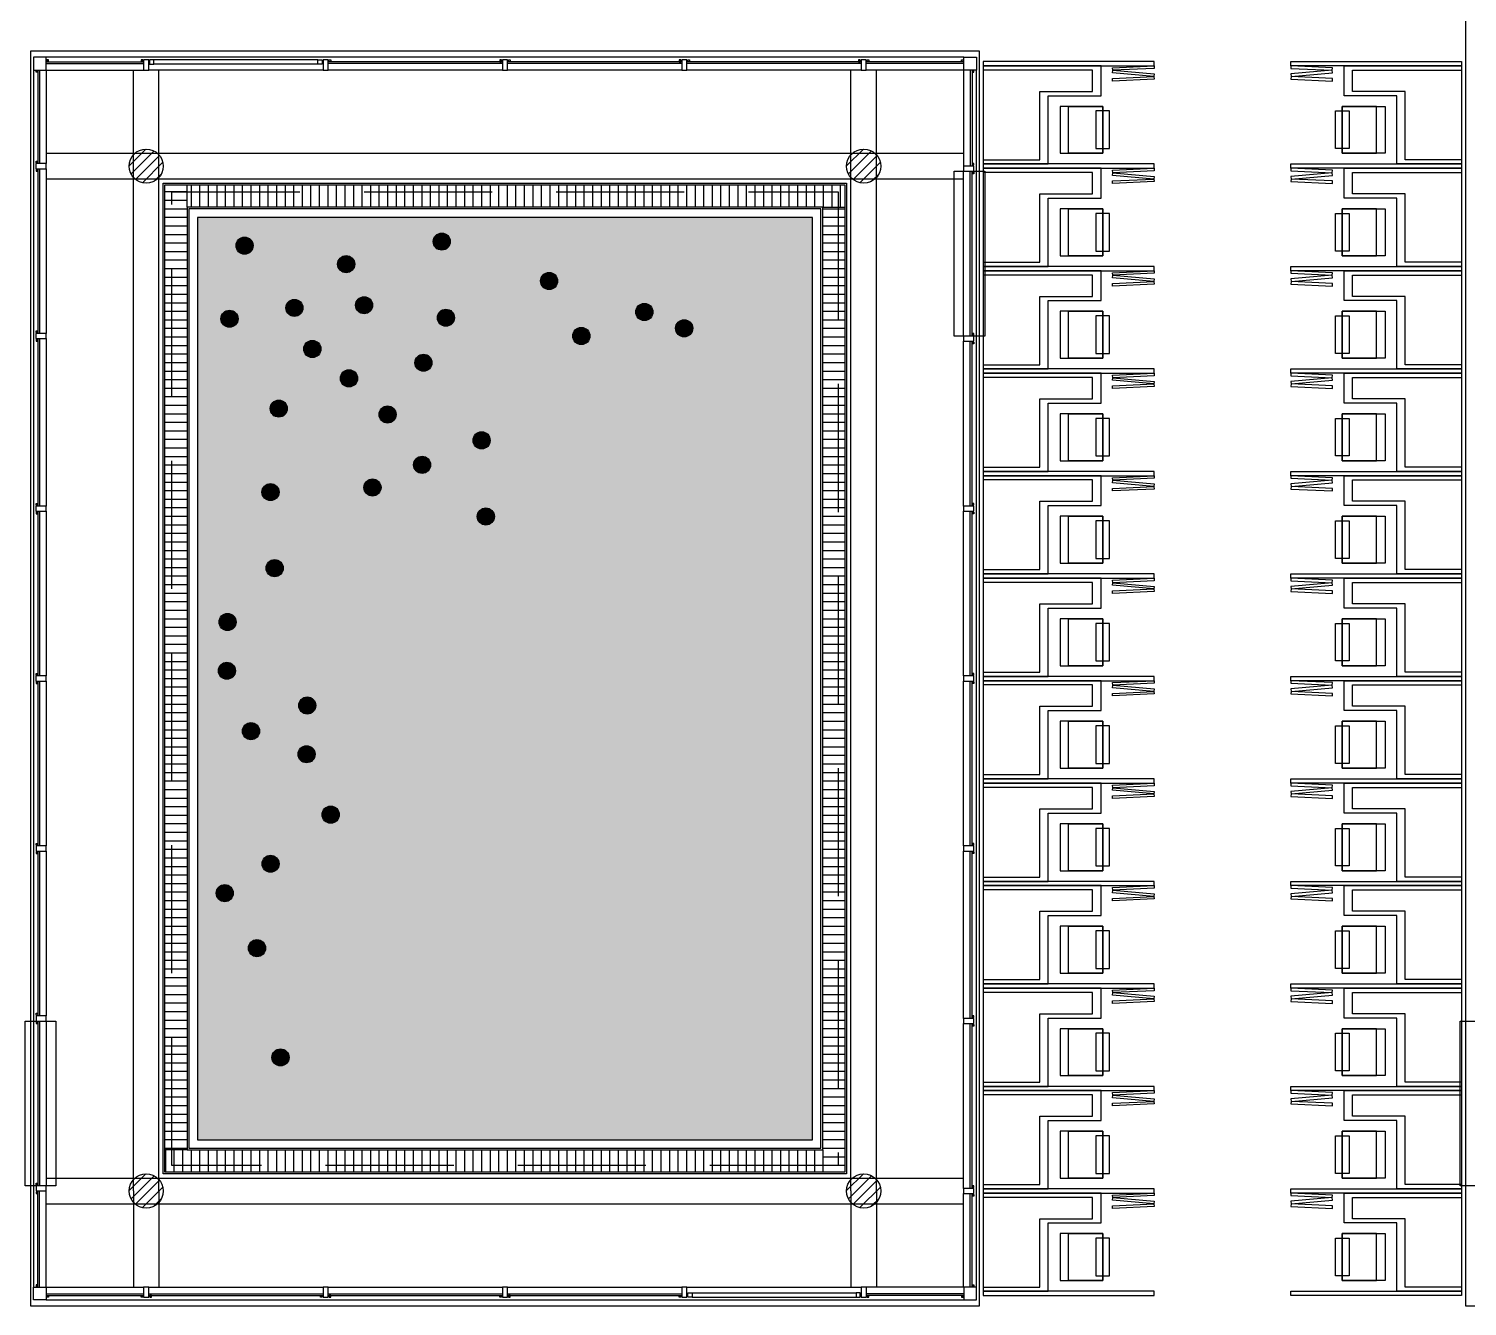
# Model space of a CAD drawing. Extents: x 2217 to 2324, y 363 to 419.
# Drawn here: x 2250.1 to 2266.94, y 387.55 to 402.51 of the extents above; entities that cross this region are included whole.
import ezdxf

# ---------------------------------------------------------------- set-up
doc = ezdxf.new("R2010")
doc.units = 0
doc.header["$LTSCALE"] = 12
doc.header["$MEASUREMENT"] = 0
doc.linetypes.add('HIDDEN', pattern=[0.375, 0.25, -0.125])
for name, color, linetype in [('CARPINTERIA', 2, 'CONTINUOUS'), ('ESTRUCTURA', 7, 'CONTINUOUS'), ('FDETALLE', 8, 'CONTINUOUS'), ('MUEBLES', 2, 'CONTINUOUS'), ('PASTO2', 4, 'CONTINUOUS'), ('PATIO', 4, 'CONTINUOUS'), ('PROYECCIÓN', 4, 'HIDDEN'), ('TABIQUES', 2, 'CONTINUOUS'), ('TIERRA', 8, 'CONTINUOUS'), ('VIDRIO', 8, 'CONTINUOUS')]:
    doc.layers.add(name, color=color, linetype=linetype)
pattern_1 = [(90, (-16.8, 0), (-0.1, 6e-18), [])]
pattern_2 = [(0, (-16.8, 0), (0, 0.1), [])]

msp = doc.modelspace()

# ---------------------------------------------------------------- hatches: boundary and pattern name
at = {"layer": 'CARPINTERIA'}
h = msp.add_hatch(color=256, dxfattribs=at)
edge = h.paths.add_edge_path()
edge.add_arc((2252.623, 399.968), 0.1, 0, 360)
h = msp.add_hatch(color=256, dxfattribs=at)
edge = h.paths.add_edge_path()
edge.add_arc((2254.931, 400.015), 0.1, 0, 360)
h = msp.add_hatch(color=256, dxfattribs=at)
edge = h.paths.add_edge_path()
edge.add_arc((2253.812, 399.751), 0.1, 0, 360)
h = msp.add_hatch(color=256, dxfattribs=at)
edge = h.paths.add_edge_path()
edge.add_arc((2256.188, 399.554), 0.1, 0, 360)
h = msp.add_hatch(color=256, dxfattribs=at)
edge = h.paths.add_edge_path()
edge.add_arc((2253.206, 399.239), 0.1, 0, 360)
h = msp.add_hatch(color=256, dxfattribs=at)
edge = h.paths.add_edge_path()
edge.add_arc((2254.022, 399.27), 0.1, 0, 360)
h = msp.add_hatch(color=256, dxfattribs=at)
edge = h.paths.add_edge_path()
edge.add_arc((2257.303, 399.191), 0.1, 0, 360)
h = msp.add_hatch(color=256, dxfattribs=at)
edge = h.paths.add_edge_path()
edge.add_arc((2252.446, 399.112), 0.1, 0, 360)
h = msp.add_hatch(color=256, dxfattribs=at)
edge = h.paths.add_edge_path()
edge.add_arc((2254.98, 399.124), 0.1, 0, 360)
h = msp.add_hatch(color=256, dxfattribs=at)
edge = h.paths.add_edge_path()
edge.add_arc((2256.565, 398.91), 0.1, 0, 360)
h = msp.add_hatch(color=256, dxfattribs=at)
edge = h.paths.add_edge_path()
edge.add_arc((2257.769, 399), 0.1, 0, 360)
h = msp.add_hatch(color=256, dxfattribs=at)
edge = h.paths.add_edge_path()
edge.add_arc((2253.416, 398.758), 0.1, 0, 360)
h = msp.add_hatch(color=256, dxfattribs=at)
edge = h.paths.add_edge_path()
edge.add_arc((2254.717, 398.597), 0.1, 0, 360)
h = msp.add_hatch(color=256, dxfattribs=at)
edge = h.paths.add_edge_path()
edge.add_arc((2253.845, 398.414), 0.1, 0, 360)
h = msp.add_hatch(color=256, dxfattribs=at)
edge = h.paths.add_edge_path()
edge.add_arc((2253.023, 398.06), 0.1, 0, 360)
h = msp.add_hatch(color=256, dxfattribs=at)
edge = h.paths.add_edge_path()
edge.add_arc((2254.297, 397.991), 0.1, 0, 360)
h = msp.add_hatch(color=256, dxfattribs=at)
edge = h.paths.add_edge_path()
edge.add_arc((2255.398, 397.688), 0.1, 0, 360)
h = msp.add_hatch(color=256, dxfattribs=at)
edge = h.paths.add_edge_path()
edge.add_arc((2254.701, 397.401), 0.1, 0, 360)
h = msp.add_hatch(color=256, dxfattribs=at)
edge = h.paths.add_edge_path()
edge.add_arc((2252.926, 397.082), 0.1, 0, 360)
h = msp.add_hatch(color=256, dxfattribs=at)
edge = h.paths.add_edge_path()
edge.add_arc((2254.12, 397.136), 0.1, 0, 360)
h = msp.add_hatch(color=256, dxfattribs=at)
edge = h.paths.add_edge_path()
edge.add_arc((2255.447, 396.796), 0.1, 0, 360)
h = msp.add_hatch(color=256, dxfattribs=at)
edge = h.paths.add_edge_path()
edge.add_arc((2252.975, 396.191), 0.1, 0, 360)
h = msp.add_hatch(color=256, dxfattribs=at)
edge = h.paths.add_edge_path()
edge.add_arc((2252.424, 395.561), 0.1, 0, 360)
h = msp.add_hatch(color=256, dxfattribs=at)
edge = h.paths.add_edge_path()
edge.add_arc((2252.416, 394.99), 0.1, 0, 360)
h = msp.add_hatch(color=256, dxfattribs=at)
edge = h.paths.add_edge_path()
edge.add_arc((2253.357, 394.583), 0.1, 0, 360)
h = msp.add_hatch(color=256, dxfattribs=at)
edge = h.paths.add_edge_path()
edge.add_arc((2252.698, 394.283), 0.1, 0, 360)
h = msp.add_hatch(color=256, dxfattribs=at)
edge = h.paths.add_edge_path()
edge.add_arc((2253.349, 394.012), 0.1, 0, 360)
h = msp.add_hatch(color=256, dxfattribs=at)
edge = h.paths.add_edge_path()
edge.add_arc((2253.631, 393.305), 0.1, 0, 360)
h = msp.add_hatch(color=256, dxfattribs=at)
edge = h.paths.add_edge_path()
edge.add_arc((2252.927, 392.73), 0.1, 0, 360)
h = msp.add_hatch(color=256, dxfattribs=at)
edge = h.paths.add_edge_path()
edge.add_arc((2252.391, 392.386), 0.1, 0, 360)
h = msp.add_hatch(color=256, dxfattribs=at)
edge = h.paths.add_edge_path()
edge.add_arc((2252.768, 391.742), 0.1, 0, 360)
h = msp.add_hatch(color=256, dxfattribs=at)
edge = h.paths.add_edge_path()
edge.add_arc((2253.043, 390.463), 0.1, 0, 360)
at = {"layer": 'FDETALLE'}
h = msp.add_hatch(dxfattribs=at)
h.set_pattern_fill('ANSI31', color=256, scale=0.666667, style=0)
h.set_pattern_definition([(45, (-716.89048, -133.63305), (-0.058925565, 0.058925565), [])])
edge = h.paths.add_edge_path()
edge.add_arc((2251.471, 400.899), 0.2, 0, 360)
h = msp.add_hatch(dxfattribs=at)
h.set_pattern_fill('ANSI31', color=256, scale=0.666667, style=0)
h.set_pattern_definition([(45, (-708.49048, -133.63305), (-0.058925565, 0.058925565), [])])
edge = h.paths.add_edge_path()
edge.add_arc((2259.871, 400.899), 0.2, 0, 360)
h = msp.add_hatch(dxfattribs=at)
h.set_pattern_fill('ANSI31', color=256, scale=0.666667, style=0)
h.set_pattern_definition([(45, (-716.89048, -145.63305), (-0.058925565, 0.058925565), [])])
edge = h.paths.add_edge_path()
edge.add_arc((2251.471, 388.899), 0.2, 0, 360)
h = msp.add_hatch(dxfattribs=at)
h.set_pattern_fill('ANSI31', color=256, scale=0.666667, style=0)
h.set_pattern_definition([(45, (-708.49048, -145.63305), (-0.058925565, 0.058925565), [])])
edge = h.paths.add_edge_path()
edge.add_arc((2259.871, 388.899), 0.2, 0, 360)
at = {"layer": 'PASTO2'}
h = msp.add_hatch(dxfattribs=at)
h.set_pattern_fill('_U', color=8, scale=0.1, style=0, pattern_type=0)
h.set_pattern_definition(pattern_2)
h.paths.add_polyline_path([(2251.951, 400.419), (2251.951, 400.679), (2251.691, 400.679), (2251.691, 389.379), (2251.951, 389.379)])
h = msp.add_hatch(dxfattribs=at)
h.set_pattern_fill('_U', color=8, scale=0.1, angle=90, style=0, pattern_type=0)
h.set_pattern_definition(pattern_1)
h.paths.add_polyline_path([(2251.951, 400.679), (2251.951, 400.419), (2259.391, 400.419), (2259.651, 400.419), (2259.651, 400.679)])
h = msp.add_hatch(dxfattribs=at)
h.set_pattern_fill('AR-SAND', color=256, scale=0.15, style=0)
h.set_pattern_definition([(37.5, (25.2, -0.31673), (-0.009449004, 0.289023565), [0, -0.228, 0, -0.255, 0, -0.24375]), (7.5, (25.2, -0.31673), (0.265466506, 0.42332191), [0, -0.123, 0, -0.2055, 0, -0.07875]), (327.5, (25.0155, -0.31673), (0.46712128, 0.000848858), [0, -0.075, 0, -0.27, 0, -0.3525]), (317.5, (25.0155, -0.31673), (0.45091899, 0.131651335), [0, -0.0375, 0, -0.177, 0, -0.2025])])
h.paths.add_polyline_path([(2252.071, 389.499), (2259.271, 389.499), (2259.271, 400.299), (2252.071, 400.299)])
h = msp.add_hatch(dxfattribs=at)
h.set_pattern_fill('_U', color=8, scale=0.1, style=0, pattern_type=0)
h.set_pattern_definition(pattern_2)
h.paths.add_polyline_path([(2259.651, 400.419), (2259.391, 400.419), (2259.391, 389.379), (2259.391, 389.119), (2259.651, 389.119)])
h = msp.add_hatch(dxfattribs=at)
h.set_pattern_fill('_U', color=8, scale=0.1, angle=90, style=0, pattern_type=0)
h.set_pattern_definition(pattern_1)
h.paths.add_polyline_path([(2259.391, 389.119), (2259.391, 389.379), (2251.951, 389.379), (2251.691, 389.379), (2251.691, 389.119)])

# ---------------------------------------------------------------- linework, layer by layer
at = {"layer": 'CARPINTERIA', "color": 8}
for p, q in [((2261.042, 402.174), (2250.301, 402.174)), ((2250.151, 402.024), (2250.151, 396.919)), ((2261.191, 391.974), (2261.192, 402.024)), ((2250.151, 397.824), (2250.151, 387.774)), ((2261.191, 387.774), (2261.191, 392.879)), ((2250.301, 387.624), (2261.042, 387.624))]:
    msp.add_line(p, q, dxfattribs=at)
at = {"layer": 'CARPINTERIA'}
for points in [[(2250.301, 402.174), (2250.151, 402.174), (2250.151, 402.024), (2250.301, 402.024)], [(2250.306, 402.122), (2250.326, 402.122), (2250.326, 402.142), (2250.306, 402.142)], [(2250.306, 402.122), (2250.326, 402.122), (2250.326, 402.142), (2250.306, 402.142)], [(2251.431, 402.142), (2251.411, 402.142), (2251.411, 402.122), (2251.431, 402.122)], [(2251.501, 402.144), (2251.441, 402.144), (2251.441, 402.024), (2251.501, 402.024)], [(2251.511, 402.092), (2251.561, 402.092), (2251.561, 402.142), (2251.511, 402.142)], [(2253.531, 402.092), (2253.481, 402.092), (2253.481, 402.142), (2253.531, 402.142)], [(2253.601, 402.144), (2253.541, 402.144), (2253.541, 402.024), (2253.601, 402.024)], [(2253.611, 402.142), (2253.631, 402.142), (2253.631, 402.122), (2253.611, 402.122)], [(2255.631, 402.142), (2255.611, 402.142), (2255.611, 402.122), (2255.631, 402.122)], [(2255.701, 402.144), (2255.641, 402.144), (2255.641, 402.024), (2255.701, 402.024)], [(2255.711, 402.142), (2255.731, 402.142), (2255.731, 402.122), (2255.711, 402.122)], [(2257.731, 402.142), (2257.711, 402.142), (2257.711, 402.122), (2257.731, 402.122)], [(2257.801, 402.144), (2257.741, 402.144), (2257.741, 402.024), (2257.801, 402.024)], [(2257.811, 402.142), (2257.831, 402.142), (2257.831, 402.122), (2257.811, 402.122)], [(2259.831, 402.142), (2259.811, 402.142), (2259.811, 402.122), (2259.831, 402.122)], [(2259.901, 402.144), (2259.841, 402.144), (2259.841, 402.024), (2259.901, 402.024)], [(2259.911, 402.142), (2259.931, 402.142), (2259.931, 402.122), (2259.911, 402.122)], [(2261.036, 402.122), (2261.016, 402.122), (2261.016, 402.142), (2261.036, 402.142)], [(2261.036, 402.122), (2261.016, 402.122), (2261.016, 402.142), (2261.036, 402.142)], [(2261.042, 402.174), (2261.192, 402.174), (2261.192, 402.024), (2261.042, 402.024)], [(2250.204, 402.019), (2250.204, 401.999), (2250.184, 401.999), (2250.184, 402.019)], [(2261.139, 402.019), (2261.139, 401.999), (2261.159, 401.999), (2261.159, 402.019)], [(2250.181, 400.929), (2250.181, 400.869), (2250.301, 400.869), (2250.301, 400.929)], [(2250.184, 400.939), (2250.184, 400.959), (2250.204, 400.959), (2250.204, 400.939)], [(2250.184, 400.859), (2250.184, 400.839), (2250.204, 400.839), (2250.204, 400.859)], [(2261.159, 400.839), (2261.159, 400.899), (2261.041, 400.899), (2261.041, 400.839)], [(2261.159, 400.909), (2261.159, 400.929), (2261.139, 400.929), (2261.139, 400.909)], [(2261.159, 400.829), (2261.159, 400.809), (2261.139, 400.809), (2261.139, 400.829)], [(2250.181, 398.939), (2250.181, 398.879), (2250.301, 398.879), (2250.301, 398.939)], [(2250.184, 398.949), (2250.184, 398.969), (2250.204, 398.969), (2250.204, 398.949)], [(2261.159, 398.919), (2261.159, 398.939), (2261.139, 398.939), (2261.139, 398.919)], [(2250.184, 398.869), (2250.184, 398.849), (2250.204, 398.849), (2250.204, 398.869)], [(2261.159, 398.849), (2261.159, 398.909), (2261.041, 398.909), (2261.041, 398.849)], [(2261.159, 398.839), (2261.159, 398.819), (2261.139, 398.819), (2261.139, 398.839)], [(2250.181, 396.919), (2250.181, 396.859), (2250.301, 396.859), (2250.301, 396.919)], [(2250.184, 396.929), (2250.184, 396.949), (2250.204, 396.949), (2250.204, 396.929)], [(2261.159, 396.859), (2261.159, 396.919), (2261.041, 396.919), (2261.041, 396.859)], [(2261.159, 396.929), (2261.159, 396.949), (2261.139, 396.949), (2261.139, 396.929)], [(2250.184, 396.849), (2250.184, 396.829), (2250.204, 396.829), (2250.204, 396.849)], [(2261.159, 396.849), (2261.159, 396.829), (2261.139, 396.829), (2261.139, 396.849)], [(2250.181, 394.929), (2250.181, 394.869), (2250.301, 394.869), (2250.301, 394.929)], [(2250.184, 394.939), (2250.184, 394.959), (2250.204, 394.959), (2250.204, 394.939)], [(2261.161, 394.869), (2261.161, 394.929), (2261.041, 394.929), (2261.041, 394.869)], [(2261.159, 394.939), (2261.159, 394.959), (2261.139, 394.959), (2261.139, 394.939)], [(2250.184, 394.859), (2250.184, 394.839), (2250.204, 394.839), (2250.204, 394.859)], [(2261.159, 394.859), (2261.159, 394.839), (2261.139, 394.839), (2261.139, 394.859)], [(2250.184, 392.949), (2250.184, 392.969), (2250.204, 392.969), (2250.204, 392.949)], [(2250.184, 392.939), (2250.184, 392.879), (2250.301, 392.879), (2250.301, 392.939)], [(2261.161, 392.879), (2261.161, 392.939), (2261.041, 392.939), (2261.041, 392.879)], [(2261.159, 392.949), (2261.159, 392.969), (2261.139, 392.969), (2261.139, 392.949)], [(2250.184, 392.869), (2250.184, 392.849), (2250.204, 392.849), (2250.204, 392.869)], [(2261.159, 392.869), (2261.159, 392.849), (2261.139, 392.849), (2261.139, 392.869)], [(2250.184, 390.959), (2250.184, 390.979), (2250.204, 390.979), (2250.204, 390.959)], [(2250.184, 390.949), (2250.184, 390.889), (2250.301, 390.889), (2250.301, 390.949)], [(2250.184, 390.879), (2250.184, 390.859), (2250.204, 390.859), (2250.204, 390.879)], [(2261.161, 390.859), (2261.161, 390.919), (2261.041, 390.919), (2261.041, 390.859)], [(2261.159, 390.929), (2261.159, 390.949), (2261.139, 390.949), (2261.139, 390.929)], [(2261.159, 390.849), (2261.159, 390.829), (2261.139, 390.829), (2261.139, 390.849)], [(2250.184, 388.969), (2250.184, 388.989), (2250.204, 388.989), (2250.204, 388.969)], [(2250.184, 388.959), (2250.184, 388.899), (2250.301, 388.899), (2250.301, 388.959)], [(2250.184, 388.889), (2250.184, 388.869), (2250.204, 388.869), (2250.204, 388.889)], [(2261.161, 388.869), (2261.161, 388.929), (2261.041, 388.929), (2261.041, 388.869)], [(2261.159, 388.939), (2261.159, 388.959), (2261.139, 388.959), (2261.139, 388.939)], [(2261.159, 388.859), (2261.159, 388.839), (2261.139, 388.839), (2261.139, 388.859)], [(2250.301, 387.624), (2250.151, 387.624), (2250.151, 387.774), (2250.301, 387.774)], [(2250.204, 387.779), (2250.204, 387.799), (2250.184, 387.799), (2250.184, 387.779)], [(2250.306, 387.676), (2250.326, 387.676), (2250.326, 387.656), (2250.306, 387.656)], [(2250.306, 387.676), (2250.326, 387.676), (2250.326, 387.656), (2250.306, 387.656)], [(2250.306, 387.676), (2250.326, 387.676), (2250.326, 387.656), (2250.306, 387.656)], [(2251.431, 387.656), (2251.411, 387.656), (2251.411, 387.676), (2251.431, 387.676)], [(2251.441, 387.654), (2251.502, 387.654), (2251.502, 387.774), (2251.441, 387.774)], [(2251.512, 387.656), (2251.532, 387.656), (2251.532, 387.676), (2251.512, 387.676)], [(2253.531, 387.656), (2253.511, 387.656), (2253.511, 387.676), (2253.531, 387.676)], [(2253.541, 387.654), (2253.602, 387.654), (2253.602, 387.774), (2253.541, 387.774)], [(2253.612, 387.656), (2253.632, 387.656), (2253.632, 387.676), (2253.612, 387.676)], [(2255.631, 387.656), (2255.611, 387.656), (2255.611, 387.676), (2255.631, 387.676)], [(2255.641, 387.654), (2255.702, 387.654), (2255.702, 387.774), (2255.641, 387.774)], [(2255.712, 387.656), (2255.732, 387.656), (2255.732, 387.676), (2255.712, 387.676)], [(2257.731, 387.656), (2257.711, 387.656), (2257.711, 387.676), (2257.731, 387.676)], [(2257.741, 387.654), (2257.802, 387.654), (2257.802, 387.774), (2257.741, 387.774)], [(2257.812, 387.706), (2257.862, 387.706), (2257.862, 387.656), (2257.812, 387.656)], [(2259.831, 387.706), (2259.781, 387.706), (2259.781, 387.656), (2259.831, 387.656)], [(2259.841, 387.654), (2259.902, 387.654), (2259.902, 387.774), (2259.841, 387.774)], [(2259.912, 387.656), (2259.932, 387.656), (2259.932, 387.676), (2259.912, 387.676)], [(2261.036, 387.676), (2261.016, 387.676), (2261.016, 387.656), (2261.036, 387.656)], [(2261.036, 387.676), (2261.016, 387.676), (2261.016, 387.656), (2261.036, 387.656)], [(2261.042, 387.624), (2261.192, 387.624), (2261.192, 387.774), (2261.042, 387.774)], [(2261.139, 387.779), (2261.139, 387.799), (2261.159, 387.799), (2261.159, 387.779)]]:
    msp.add_lwpolyline(points, close=True, dxfattribs=at)
at = {"layer": 'CARPINTERIA', "color": 8}
for points in [[(2250.301, 402.024), (2250.301, 400.929)], [(2250.301, 402.024), (2251.441, 402.024)], [(2253.541, 402.024), (2251.501, 402.024)], [(2255.641, 402.024), (2253.601, 402.024)], [(2257.741, 402.024), (2255.701, 402.024)], [(2259.841, 402.024), (2257.801, 402.024)], [(2261.042, 402.024), (2259.902, 402.024)], [(2261.041, 402.024), (2261.041, 400.899)], [(2250.301, 400.869), (2250.301, 398.939)], [(2261.041, 398.909), (2261.041, 400.839)], [(2250.301, 398.879), (2250.301, 396.919)], [(2261.041, 396.919), (2261.041, 398.849)], [(2250.301, 396.859), (2250.301, 394.929)], [(2261.041, 394.929), (2261.041, 396.859)], [(2250.301, 394.869), (2250.301, 392.939)], [(2261.041, 392.939), (2261.041, 394.869)], [(2250.301, 392.879), (2250.301, 390.949)], [(2261.041, 390.919), (2261.041, 392.879)], [(2250.301, 390.889), (2250.301, 388.959)], [(2261.041, 388.929), (2261.041, 390.859)], [(2250.301, 387.774), (2250.301, 388.899)], [(2261.041, 387.774), (2261.041, 388.869)], [(2250.301, 387.774), (2251.441, 387.774)], [(2251.502, 387.774), (2253.541, 387.774)], [(2253.602, 387.774), (2255.641, 387.774)], [(2255.702, 387.774), (2257.741, 387.774)], [(2257.802, 387.774), (2259.841, 387.774)], [(2261.042, 387.774), (2259.902, 387.774)]]:
    msp.add_lwpolyline(points, dxfattribs=at)
at = {"layer": 'CARPINTERIA', "linetype": 'HIDDEN'}
for points in [[(2260.929, 398.909), (2260.929, 400.839), (2261.289, 400.839), (2261.289, 398.909)], [(2250.414, 390.889), (2250.414, 388.959), (2250.054, 388.959), (2250.054, 390.889)], [(2267.214, 390.889), (2267.214, 388.959), (2266.854, 388.959), (2266.854, 390.889)]]:
    msp.add_lwpolyline(points, close=True, dxfattribs=at)
at = {"layer": 'CARPINTERIA'}
for centre in [(2252.623, 399.968), (2254.931, 400.015), (2253.812, 399.751), (2256.188, 399.554), (2253.206, 399.239), (2254.022, 399.27), (2257.303, 399.191), (2252.446, 399.112), (2254.98, 399.124), (2256.565, 398.91), (2257.769, 399), (2253.416, 398.758), (2254.717, 398.597), (2253.845, 398.414), (2253.023, 398.06), (2254.297, 397.991), (2255.398, 397.688), (2254.701, 397.401), (2252.926, 397.082), (2254.12, 397.136), (2255.447, 396.796), (2252.975, 396.191), (2252.424, 395.561), (2252.416, 394.99), (2253.357, 394.583), (2252.698, 394.283), (2253.349, 394.012), (2253.631, 393.305), (2252.927, 392.73), (2252.391, 392.386), (2252.768, 391.742), (2253.043, 390.463)]:
    msp.add_circle(centre, 0.1, dxfattribs=at)
at = {"layer": 'ESTRUCTURA'}
for centre in [(2251.471, 400.899), (2259.871, 400.899), (2251.471, 388.899), (2259.871, 388.899)]:
    msp.add_circle(centre, 0.2, dxfattribs=at)
at = {"layer": 'MUEBLES'}
for points in [[(2262.649, 402.074), (2262.031, 402.074), (2261.271, 402.074), (2261.271, 400.924), (2262.031, 400.924), (2262.031, 401.724), (2262.649, 401.724)], [(2262.784, 401.991), (2262.787, 402.021), (2263.271, 401.978), (2263.269, 401.948)], [(2262.787, 402.021), (2262.785, 402.051), (2263.271, 402.074), (2263.273, 402.044)], [(2265.356, 402.021), (2265.358, 402.051), (2264.871, 402.074), (2264.87, 402.044)], [(2265.359, 401.991), (2265.356, 402.021), (2264.871, 401.978), (2264.874, 401.948)], [(2265.494, 402.074), (2266.111, 402.074), (2266.871, 402.074), (2266.871, 400.924), (2266.111, 400.924), (2266.111, 401.724), (2265.494, 401.724)], [(2262.784, 401.895), (2262.783, 401.925), (2263.269, 401.948), (2263.27, 401.918)], [(2265.359, 401.895), (2265.36, 401.925), (2264.874, 401.948), (2264.873, 401.918)], [(2262.749, 401.545), (2262.589, 401.545), (2262.589, 401.105), (2262.749, 401.105)], [(2265.394, 401.545), (2265.554, 401.545), (2265.554, 401.105), (2265.394, 401.105)], [(2262.649, 400.874), (2262.031, 400.874), (2261.271, 400.874), (2261.271, 399.724), (2262.031, 399.724), (2262.031, 400.524), (2262.649, 400.524)], [(2262.784, 400.791), (2262.787, 400.821), (2263.271, 400.778), (2263.269, 400.748)], [(2262.787, 400.821), (2262.785, 400.851), (2263.271, 400.874), (2263.273, 400.844)], [(2265.356, 400.821), (2265.358, 400.851), (2264.871, 400.874), (2264.87, 400.844)], [(2265.359, 400.791), (2265.356, 400.821), (2264.871, 400.778), (2264.874, 400.748)], [(2265.494, 400.874), (2266.111, 400.874), (2266.871, 400.874), (2266.871, 399.724), (2266.111, 399.724), (2266.111, 400.524), (2265.494, 400.524)], [(2262.784, 400.695), (2262.783, 400.725), (2263.269, 400.748), (2263.27, 400.718)], [(2265.359, 400.695), (2265.36, 400.725), (2264.874, 400.748), (2264.873, 400.718)], [(2262.749, 400.345), (2262.589, 400.345), (2262.589, 399.905), (2262.749, 399.905)], [(2265.394, 400.345), (2265.554, 400.345), (2265.554, 399.905), (2265.394, 399.905)], [(2262.649, 399.674), (2262.031, 399.674), (2261.271, 399.674), (2261.271, 398.524), (2262.031, 398.524), (2262.031, 399.324), (2262.649, 399.324)], [(2262.784, 399.591), (2262.787, 399.621), (2263.271, 399.578), (2263.269, 399.548)], [(2262.787, 399.621), (2262.785, 399.651), (2263.271, 399.674), (2263.273, 399.644)], [(2265.356, 399.621), (2265.358, 399.651), (2264.871, 399.674), (2264.87, 399.644)], [(2265.359, 399.591), (2265.356, 399.621), (2264.871, 399.578), (2264.874, 399.548)], [(2265.494, 399.674), (2266.111, 399.674), (2266.871, 399.674), (2266.871, 398.524), (2266.111, 398.524), (2266.111, 399.324), (2265.494, 399.324)], [(2262.784, 399.495), (2262.783, 399.525), (2263.269, 399.548), (2263.27, 399.518)], [(2265.359, 399.495), (2265.36, 399.525), (2264.874, 399.548), (2264.873, 399.518)], [(2262.749, 399.145), (2262.589, 399.145), (2262.589, 398.705), (2262.749, 398.705)], [(2265.394, 399.145), (2265.554, 399.145), (2265.554, 398.705), (2265.394, 398.705)], [(2262.649, 398.474), (2262.031, 398.474), (2261.271, 398.474), (2261.271, 397.324), (2262.031, 397.324), (2262.031, 398.124), (2262.649, 398.124)], [(2262.787, 398.421), (2262.785, 398.451), (2263.271, 398.474), (2263.273, 398.444)], [(2265.356, 398.421), (2265.358, 398.451), (2264.871, 398.474), (2264.87, 398.444)], [(2265.494, 398.474), (2266.111, 398.474), (2266.871, 398.474), (2266.871, 397.324), (2266.111, 397.324), (2266.111, 398.124), (2265.494, 398.124)], [(2262.784, 398.295), (2262.783, 398.325), (2263.269, 398.348), (2263.27, 398.318)], [(2262.784, 398.391), (2262.787, 398.421), (2263.271, 398.378), (2263.269, 398.348)], [(2265.359, 398.391), (2265.356, 398.421), (2264.871, 398.378), (2264.874, 398.348)], [(2265.359, 398.295), (2265.36, 398.325), (2264.874, 398.348), (2264.873, 398.318)], [(2262.749, 397.945), (2262.589, 397.945), (2262.589, 397.505), (2262.749, 397.505)], [(2265.394, 397.945), (2265.554, 397.945), (2265.554, 397.505), (2265.394, 397.505)], [(2262.649, 397.274), (2262.031, 397.274), (2261.271, 397.274), (2261.271, 396.124), (2262.031, 396.124), (2262.031, 396.924), (2262.649, 396.924)], [(2262.787, 397.221), (2262.785, 397.251), (2263.271, 397.274), (2263.273, 397.244)], [(2265.356, 397.221), (2265.358, 397.251), (2264.871, 397.274), (2264.87, 397.244)], [(2265.494, 397.274), (2266.111, 397.274), (2266.871, 397.274), (2266.871, 396.124), (2266.111, 396.124), (2266.111, 396.924), (2265.494, 396.924)], [(2262.784, 397.095), (2262.783, 397.125), (2263.269, 397.148), (2263.27, 397.118)], [(2262.784, 397.191), (2262.787, 397.221), (2263.271, 397.178), (2263.269, 397.148)], [(2265.359, 397.191), (2265.356, 397.221), (2264.871, 397.178), (2264.874, 397.148)], [(2265.359, 397.095), (2265.36, 397.125), (2264.874, 397.148), (2264.873, 397.118)], [(2262.749, 396.745), (2262.589, 396.745), (2262.589, 396.305), (2262.749, 396.305)], [(2265.394, 396.745), (2265.554, 396.745), (2265.554, 396.305), (2265.394, 396.305)], [(2262.649, 396.074), (2262.031, 396.074), (2261.271, 396.074), (2261.271, 394.924), (2262.031, 394.924), (2262.031, 395.724), (2262.649, 395.724)], [(2262.784, 395.895), (2262.783, 395.925), (2263.269, 395.948), (2263.27, 395.918)], [(2262.784, 395.991), (2262.787, 396.021), (2263.271, 395.978), (2263.269, 395.948)], [(2262.787, 396.021), (2262.785, 396.051), (2263.271, 396.074), (2263.273, 396.044)], [(2265.356, 396.021), (2265.358, 396.051), (2264.871, 396.074), (2264.87, 396.044)], [(2265.359, 395.991), (2265.356, 396.021), (2264.871, 395.978), (2264.874, 395.948)], [(2265.359, 395.895), (2265.36, 395.925), (2264.874, 395.948), (2264.873, 395.918)], [(2265.494, 396.074), (2266.111, 396.074), (2266.871, 396.074), (2266.871, 394.924), (2266.111, 394.924), (2266.111, 395.724), (2265.494, 395.724)], [(2262.749, 395.545), (2262.589, 395.545), (2262.589, 395.105), (2262.749, 395.105)], [(2265.394, 395.545), (2265.554, 395.545), (2265.554, 395.105), (2265.394, 395.105)], [(2262.649, 394.874), (2262.031, 394.874), (2261.271, 394.874), (2261.271, 393.724), (2262.031, 393.724), (2262.031, 394.524), (2262.649, 394.524)], [(2262.784, 394.695), (2262.783, 394.725), (2263.269, 394.748), (2263.27, 394.718)], [(2262.784, 394.791), (2262.787, 394.821), (2263.271, 394.778), (2263.269, 394.748)], [(2262.787, 394.821), (2262.785, 394.851), (2263.271, 394.874), (2263.273, 394.844)], [(2265.356, 394.821), (2265.358, 394.851), (2264.871, 394.874), (2264.87, 394.844)], [(2265.359, 394.791), (2265.356, 394.821), (2264.871, 394.778), (2264.874, 394.748)], [(2265.359, 394.695), (2265.36, 394.725), (2264.874, 394.748), (2264.873, 394.718)], [(2265.494, 394.874), (2266.111, 394.874), (2266.871, 394.874), (2266.871, 393.724), (2266.111, 393.724), (2266.111, 394.524), (2265.494, 394.524)], [(2262.749, 394.345), (2262.589, 394.345), (2262.589, 393.905), (2262.749, 393.905)], [(2265.394, 394.345), (2265.554, 394.345), (2265.554, 393.905), (2265.394, 393.905)], [(2262.649, 393.674), (2262.031, 393.674), (2261.271, 393.674), (2261.271, 392.524), (2262.031, 392.524), (2262.031, 393.324), (2262.649, 393.324)], [(2262.784, 393.591), (2262.787, 393.621), (2263.271, 393.578), (2263.269, 393.548)], [(2262.787, 393.621), (2262.785, 393.651), (2263.271, 393.674), (2263.273, 393.644)], [(2265.356, 393.621), (2265.358, 393.651), (2264.871, 393.674), (2264.87, 393.644)], [(2265.359, 393.591), (2265.356, 393.621), (2264.871, 393.578), (2264.874, 393.548)], [(2265.494, 393.674), (2266.111, 393.674), (2266.871, 393.674), (2266.871, 392.524), (2266.111, 392.524), (2266.111, 393.324), (2265.494, 393.324)], [(2262.784, 393.495), (2262.783, 393.525), (2263.269, 393.548), (2263.27, 393.518)], [(2265.359, 393.495), (2265.36, 393.525), (2264.874, 393.548), (2264.873, 393.518)], [(2262.749, 393.145), (2262.589, 393.145), (2262.589, 392.705), (2262.749, 392.705)], [(2265.394, 393.145), (2265.554, 393.145), (2265.554, 392.705), (2265.394, 392.705)], [(2262.649, 392.474), (2262.031, 392.474), (2261.271, 392.474), (2261.271, 391.324), (2262.031, 391.324), (2262.031, 392.124), (2262.649, 392.124)], [(2262.784, 392.391), (2262.787, 392.421), (2263.271, 392.378), (2263.269, 392.348)], [(2262.787, 392.421), (2262.785, 392.451), (2263.271, 392.474), (2263.273, 392.444)], [(2265.356, 392.421), (2265.358, 392.451), (2264.871, 392.474), (2264.87, 392.444)], [(2265.359, 392.391), (2265.356, 392.421), (2264.871, 392.378), (2264.874, 392.348)], [(2265.494, 392.474), (2266.111, 392.474), (2266.871, 392.474), (2266.871, 391.324), (2266.111, 391.324), (2266.111, 392.124), (2265.494, 392.124)], [(2262.784, 392.295), (2262.783, 392.325), (2263.269, 392.348), (2263.27, 392.318)], [(2265.359, 392.295), (2265.36, 392.325), (2264.874, 392.348), (2264.873, 392.318)], [(2262.749, 391.945), (2262.589, 391.945), (2262.589, 391.505), (2262.749, 391.505)], [(2265.394, 391.945), (2265.554, 391.945), (2265.554, 391.505), (2265.394, 391.505)], [(2262.649, 391.274), (2262.031, 391.274), (2261.271, 391.274), (2261.271, 390.124), (2262.031, 390.124), (2262.031, 390.924), (2262.649, 390.924)], [(2262.784, 391.191), (2262.787, 391.221), (2263.271, 391.178), (2263.269, 391.148)], [(2262.787, 391.221), (2262.785, 391.251), (2263.271, 391.274), (2263.273, 391.244)], [(2265.356, 391.221), (2265.358, 391.251), (2264.871, 391.274), (2264.87, 391.244)], [(2265.359, 391.191), (2265.356, 391.221), (2264.871, 391.178), (2264.874, 391.148)], [(2265.494, 391.274), (2266.111, 391.274), (2266.871, 391.274), (2266.871, 390.124), (2266.111, 390.124), (2266.111, 390.924), (2265.494, 390.924)], [(2262.784, 391.095), (2262.783, 391.125), (2263.269, 391.148), (2263.27, 391.118)], [(2265.359, 391.095), (2265.36, 391.125), (2264.874, 391.148), (2264.873, 391.118)], [(2262.749, 390.745), (2262.589, 390.745), (2262.589, 390.305), (2262.749, 390.305)], [(2265.394, 390.745), (2265.554, 390.745), (2265.554, 390.305), (2265.394, 390.305)], [(2262.649, 390.074), (2262.031, 390.074), (2261.271, 390.074), (2261.271, 388.924), (2262.031, 388.924), (2262.031, 389.724), (2262.649, 389.724)], [(2262.784, 389.991), (2262.787, 390.021), (2263.271, 389.978), (2263.269, 389.948)], [(2262.787, 390.021), (2262.785, 390.051), (2263.271, 390.074), (2263.273, 390.044)], [(2265.356, 390.021), (2265.358, 390.051), (2264.871, 390.074), (2264.87, 390.044)], [(2265.359, 389.991), (2265.356, 390.021), (2264.871, 389.978), (2264.874, 389.948)], [(2265.494, 390.074), (2266.111, 390.074), (2266.871, 390.074), (2266.871, 388.924), (2266.111, 388.924), (2266.111, 389.724), (2265.494, 389.724)], [(2262.784, 389.895), (2262.783, 389.925), (2263.269, 389.948), (2263.27, 389.918)], [(2265.359, 389.895), (2265.36, 389.925), (2264.874, 389.948), (2264.873, 389.918)], [(2262.749, 389.545), (2262.589, 389.545), (2262.589, 389.105), (2262.749, 389.105)], [(2265.394, 389.545), (2265.554, 389.545), (2265.554, 389.105), (2265.394, 389.105)], [(2262.649, 388.874), (2262.031, 388.874), (2261.271, 388.874), (2261.271, 387.724), (2262.031, 387.724), (2262.031, 388.524), (2262.649, 388.524)], [(2262.787, 388.821), (2262.785, 388.851), (2263.271, 388.874), (2263.273, 388.844)], [(2265.356, 388.821), (2265.358, 388.851), (2264.871, 388.874), (2264.87, 388.844)], [(2265.494, 388.874), (2266.111, 388.874), (2266.871, 388.874), (2266.871, 387.724), (2266.111, 387.724), (2266.111, 388.524), (2265.494, 388.524)], [(2262.784, 388.695), (2262.783, 388.725), (2263.269, 388.748), (2263.27, 388.718)], [(2262.784, 388.791), (2262.787, 388.821), (2263.271, 388.778), (2263.269, 388.748)], [(2265.359, 388.791), (2265.356, 388.821), (2264.871, 388.778), (2264.874, 388.748)], [(2265.359, 388.695), (2265.36, 388.725), (2264.874, 388.748), (2264.873, 388.718)], [(2262.749, 388.345), (2262.589, 388.345), (2262.589, 387.905), (2262.749, 387.905)], [(2265.394, 388.345), (2265.554, 388.345), (2265.554, 387.905), (2265.394, 387.905)]]:
    msp.add_lwpolyline(points, close=True, dxfattribs=at)
at = {"layer": 'MUEBLES', "color": 8}
for points in [[(2262.549, 402.024), (2261.271, 402.024), (2261.271, 400.974), (2261.931, 400.974), (2261.931, 401.774), (2262.549, 401.774)], [(2265.594, 402.024), (2266.871, 402.024), (2266.871, 400.974), (2266.211, 400.974), (2266.211, 401.774), (2265.594, 401.774)], [(2262.549, 400.824), (2261.271, 400.824), (2261.271, 399.774), (2261.931, 399.774), (2261.931, 400.574), (2262.549, 400.574)], [(2265.594, 400.824), (2266.871, 400.824), (2266.871, 399.774), (2266.211, 399.774), (2266.211, 400.574), (2265.594, 400.574)], [(2262.549, 399.624), (2261.271, 399.624), (2261.271, 398.574), (2261.931, 398.574), (2261.931, 399.374), (2262.549, 399.374)], [(2265.594, 399.624), (2266.871, 399.624), (2266.871, 398.574), (2266.211, 398.574), (2266.211, 399.374), (2265.594, 399.374)], [(2262.549, 398.424), (2261.271, 398.424), (2261.271, 397.374), (2261.931, 397.374), (2261.931, 398.174), (2262.549, 398.174)], [(2265.594, 398.424), (2266.871, 398.424), (2266.871, 397.374), (2266.211, 397.374), (2266.211, 398.174), (2265.594, 398.174)], [(2262.549, 397.224), (2261.271, 397.224), (2261.271, 396.174), (2261.931, 396.174), (2261.931, 396.974), (2262.549, 396.974)], [(2265.594, 397.224), (2266.871, 397.224), (2266.871, 396.174), (2266.211, 396.174), (2266.211, 396.974), (2265.594, 396.974)], [(2262.549, 396.024), (2261.271, 396.024), (2261.271, 394.974), (2261.931, 394.974), (2261.931, 395.774), (2262.549, 395.774)], [(2265.594, 396.024), (2266.871, 396.024), (2266.871, 394.974), (2266.211, 394.974), (2266.211, 395.774), (2265.594, 395.774)], [(2262.549, 394.824), (2261.271, 394.824), (2261.271, 393.774), (2261.931, 393.774), (2261.931, 394.574), (2262.549, 394.574)], [(2265.594, 394.824), (2266.871, 394.824), (2266.871, 393.774), (2266.211, 393.774), (2266.211, 394.574), (2265.594, 394.574)], [(2262.549, 393.624), (2261.271, 393.624), (2261.271, 392.574), (2261.931, 392.574), (2261.931, 393.374), (2262.549, 393.374)], [(2265.594, 393.624), (2266.871, 393.624), (2266.871, 392.574), (2266.211, 392.574), (2266.211, 393.374), (2265.594, 393.374)], [(2262.549, 392.424), (2261.271, 392.424), (2261.271, 391.374), (2261.931, 391.374), (2261.931, 392.174), (2262.549, 392.174)], [(2265.594, 392.424), (2266.871, 392.424), (2266.871, 391.374), (2266.211, 391.374), (2266.211, 392.174), (2265.594, 392.174)], [(2262.549, 391.224), (2261.271, 391.224), (2261.271, 390.174), (2261.931, 390.174), (2261.931, 390.974), (2262.549, 390.974)], [(2265.594, 391.224), (2266.871, 391.224), (2266.871, 390.174), (2266.211, 390.174), (2266.211, 390.974), (2265.594, 390.974)], [(2262.549, 390.024), (2261.271, 390.024), (2261.271, 388.974), (2261.931, 388.974), (2261.931, 389.774), (2262.549, 389.774)], [(2265.594, 390.024), (2266.871, 390.024), (2266.871, 388.974), (2266.211, 388.974), (2266.211, 389.774), (2265.594, 389.774)], [(2262.549, 388.824), (2261.271, 388.824), (2261.271, 387.774), (2261.931, 387.774), (2261.931, 388.574), (2262.549, 388.574)], [(2265.594, 388.824), (2266.871, 388.824), (2266.871, 387.774), (2266.211, 387.774), (2266.211, 388.574), (2265.594, 388.574)]]:
    msp.add_lwpolyline(points, close=True, dxfattribs=at)
at = {"layer": 'MUEBLES', "color": 1}
for points in [[(2262.669, 401.599), (2262.169, 401.599), (2262.169, 401.049), (2262.669, 401.049)], [(2262.669, 401.049), (2262.269, 401.049), (2262.269, 401.599), (2262.669, 401.599)], [(2265.474, 401.049), (2265.874, 401.049), (2265.874, 401.599), (2265.474, 401.599)], [(2265.474, 401.599), (2265.974, 401.599), (2265.974, 401.049), (2265.474, 401.049)], [(2262.669, 400.399), (2262.169, 400.399), (2262.169, 399.849), (2262.669, 399.849)], [(2262.669, 399.849), (2262.269, 399.849), (2262.269, 400.399), (2262.669, 400.399)], [(2265.474, 399.849), (2265.874, 399.849), (2265.874, 400.399), (2265.474, 400.399)], [(2265.474, 400.399), (2265.974, 400.399), (2265.974, 399.849), (2265.474, 399.849)], [(2262.669, 399.199), (2262.169, 399.199), (2262.169, 398.649), (2262.669, 398.649)], [(2262.669, 398.649), (2262.269, 398.649), (2262.269, 399.199), (2262.669, 399.199)], [(2265.474, 398.649), (2265.874, 398.649), (2265.874, 399.199), (2265.474, 399.199)], [(2265.474, 399.199), (2265.974, 399.199), (2265.974, 398.649), (2265.474, 398.649)], [(2262.669, 397.999), (2262.169, 397.999), (2262.169, 397.449), (2262.669, 397.449)], [(2262.669, 397.449), (2262.269, 397.449), (2262.269, 397.999), (2262.669, 397.999)], [(2265.474, 397.449), (2265.874, 397.449), (2265.874, 397.999), (2265.474, 397.999)], [(2265.474, 397.999), (2265.974, 397.999), (2265.974, 397.449), (2265.474, 397.449)], [(2262.669, 396.799), (2262.169, 396.799), (2262.169, 396.249), (2262.669, 396.249)], [(2262.669, 396.249), (2262.269, 396.249), (2262.269, 396.799), (2262.669, 396.799)], [(2265.474, 396.249), (2265.874, 396.249), (2265.874, 396.799), (2265.474, 396.799)], [(2265.474, 396.799), (2265.974, 396.799), (2265.974, 396.249), (2265.474, 396.249)], [(2262.669, 395.599), (2262.169, 395.599), (2262.169, 395.049), (2262.669, 395.049)], [(2262.669, 395.049), (2262.269, 395.049), (2262.269, 395.599), (2262.669, 395.599)], [(2265.474, 395.049), (2265.874, 395.049), (2265.874, 395.599), (2265.474, 395.599)], [(2265.474, 395.599), (2265.974, 395.599), (2265.974, 395.049), (2265.474, 395.049)], [(2262.669, 394.399), (2262.169, 394.399), (2262.169, 393.849), (2262.669, 393.849)], [(2262.669, 393.849), (2262.269, 393.849), (2262.269, 394.399), (2262.669, 394.399)], [(2265.474, 393.849), (2265.874, 393.849), (2265.874, 394.399), (2265.474, 394.399)], [(2265.474, 394.399), (2265.974, 394.399), (2265.974, 393.849), (2265.474, 393.849)], [(2262.669, 393.199), (2262.169, 393.199), (2262.169, 392.649), (2262.669, 392.649)], [(2262.669, 392.649), (2262.269, 392.649), (2262.269, 393.199), (2262.669, 393.199)], [(2265.474, 392.649), (2265.874, 392.649), (2265.874, 393.199), (2265.474, 393.199)], [(2265.474, 393.199), (2265.974, 393.199), (2265.974, 392.649), (2265.474, 392.649)], [(2262.669, 391.999), (2262.169, 391.999), (2262.169, 391.449), (2262.669, 391.449)], [(2262.669, 391.449), (2262.269, 391.449), (2262.269, 391.999), (2262.669, 391.999)], [(2265.474, 391.449), (2265.874, 391.449), (2265.874, 391.999), (2265.474, 391.999)], [(2265.474, 391.999), (2265.974, 391.999), (2265.974, 391.449), (2265.474, 391.449)], [(2262.669, 390.799), (2262.169, 390.799), (2262.169, 390.249), (2262.669, 390.249)], [(2262.669, 390.249), (2262.269, 390.249), (2262.269, 390.799), (2262.669, 390.799)], [(2265.474, 390.249), (2265.874, 390.249), (2265.874, 390.799), (2265.474, 390.799)], [(2265.474, 390.799), (2265.974, 390.799), (2265.974, 390.249), (2265.474, 390.249)], [(2262.669, 389.599), (2262.169, 389.599), (2262.169, 389.049), (2262.669, 389.049)], [(2262.669, 389.049), (2262.269, 389.049), (2262.269, 389.599), (2262.669, 389.599)], [(2265.474, 389.049), (2265.874, 389.049), (2265.874, 389.599), (2265.474, 389.599)], [(2265.474, 389.599), (2265.974, 389.599), (2265.974, 389.049), (2265.474, 389.049)], [(2262.669, 388.399), (2262.169, 388.399), (2262.169, 387.849), (2262.669, 387.849)], [(2262.669, 387.849), (2262.269, 387.849), (2262.269, 388.399), (2262.669, 388.399)], [(2265.474, 387.849), (2265.874, 387.849), (2265.874, 388.399), (2265.474, 388.399)], [(2265.474, 388.399), (2265.974, 388.399), (2265.974, 387.849), (2265.474, 387.849)]]:
    msp.add_lwpolyline(points, close=True, dxfattribs=at)
at = {"layer": 'PASTO2', "color": 8}
for p, q in [((2251.951, 400.419), (2251.951, 400.679)), ((2259.391, 400.419), (2259.651, 400.419)), ((2251.951, 389.379), (2251.691, 389.379)), ((2259.391, 389.379), (2259.391, 389.119))]:
    msp.add_line(p, q, dxfattribs=at)
for points in [[(2251.671, 400.699), (2259.671, 400.699), (2259.671, 389.099), (2251.671, 389.099)], [(2251.691, 400.679), (2259.651, 400.679), (2259.651, 389.119), (2251.691, 389.119)], [(2251.951, 389.379), (2259.391, 389.379), (2259.391, 400.419), (2251.951, 400.419)]]:
    msp.add_lwpolyline(points, close=True, dxfattribs=at)
at = {"layer": 'PASTO2'}
for points in [[(2251.971, 389.399), (2259.371, 389.399), (2259.371, 400.399), (2251.971, 400.399)], [(2252.071, 389.499), (2259.271, 389.499), (2259.271, 400.299), (2252.071, 400.299)]]:
    msp.add_lwpolyline(points, close=True, dxfattribs=at)
at = {"layer": 'PATIO'}
for p, q in [((2266.921, 387.549), (2266.921, 410.649)), ((2276.671, 387.549), (2266.921, 387.549))]:
    msp.add_line(p, q, dxfattribs=at)
msp.add_lwpolyline([(2250.121, 402.249), (2261.221, 402.249), (2261.221, 387.549), (2250.121, 387.549)], close=True, dxfattribs=at)
at = {"layer": 'PROYECCIÓN', "linetype": 'HIDDEN', "ltscale": 0.5}
msp.add_lwpolyline([(2251.771, 400.599), (2259.571, 400.599), (2259.571, 389.199), (2251.771, 389.199)], close=True, dxfattribs=at)
at = {"layer": 'TABIQUES'}
for points in [[(2263.271, 402.124), (2261.271, 402.124), (2261.271, 402.074), (2263.271, 402.074)], [(2264.871, 402.124), (2266.871, 402.124), (2266.871, 402.074), (2264.871, 402.074)], [(2263.271, 400.924), (2261.271, 400.924), (2261.271, 400.874), (2263.271, 400.874)], [(2264.871, 400.924), (2266.871, 400.924), (2266.871, 400.874), (2264.871, 400.874)], [(2263.271, 399.724), (2261.271, 399.724), (2261.271, 399.674), (2263.271, 399.674)], [(2264.871, 399.724), (2266.871, 399.724), (2266.871, 399.674), (2264.871, 399.674)], [(2263.271, 398.524), (2261.271, 398.524), (2261.271, 398.474), (2263.271, 398.474)], [(2264.871, 398.524), (2266.871, 398.524), (2266.871, 398.474), (2264.871, 398.474)], [(2263.271, 397.324), (2261.271, 397.324), (2261.271, 397.274), (2263.271, 397.274)], [(2264.871, 397.324), (2266.871, 397.324), (2266.871, 397.274), (2264.871, 397.274)], [(2263.271, 396.124), (2261.271, 396.124), (2261.271, 396.074), (2263.271, 396.074)], [(2264.871, 396.124), (2266.871, 396.124), (2266.871, 396.074), (2264.871, 396.074)], [(2263.271, 394.924), (2261.271, 394.924), (2261.271, 394.874), (2263.271, 394.874)], [(2264.871, 394.924), (2266.871, 394.924), (2266.871, 394.874), (2264.871, 394.874)], [(2263.271, 393.724), (2261.271, 393.724), (2261.271, 393.674), (2263.271, 393.674)], [(2264.871, 393.724), (2266.871, 393.724), (2266.871, 393.674), (2264.871, 393.674)], [(2263.271, 392.524), (2261.271, 392.524), (2261.271, 392.474), (2263.271, 392.474)], [(2264.871, 392.524), (2266.871, 392.524), (2266.871, 392.474), (2264.871, 392.474)], [(2263.271, 391.324), (2261.271, 391.324), (2261.271, 391.274), (2263.271, 391.274)], [(2264.871, 391.324), (2266.871, 391.324), (2266.871, 391.274), (2264.871, 391.274)], [(2263.271, 390.124), (2261.271, 390.124), (2261.271, 390.074), (2263.271, 390.074)], [(2264.871, 390.124), (2266.871, 390.124), (2266.871, 390.074), (2264.871, 390.074)], [(2263.271, 388.924), (2261.271, 388.924), (2261.271, 388.874), (2263.271, 388.874)], [(2264.871, 388.924), (2266.871, 388.924), (2266.871, 388.874), (2264.871, 388.874)], [(2263.271, 387.724), (2261.271, 387.724), (2261.271, 387.674), (2263.271, 387.674)], [(2264.871, 387.724), (2266.871, 387.724), (2266.871, 387.674), (2264.871, 387.674)]]:
    msp.add_lwpolyline(points, close=True, dxfattribs=at)
at = {"layer": 'TIERRA'}
for p, q in [((2251.321, 400.899), (2251.321, 402.024)), ((2251.621, 400.899), (2251.621, 402.024)), ((2259.721, 400.899), (2259.721, 402.024)), ((2260.021, 400.899), (2260.021, 402.024)), ((2250.301, 401.049), (2251.471, 401.049)), ((2251.471, 401.049), (2259.871, 401.049)), ((2259.871, 401.049), (2261.041, 401.049)), ((2251.321, 388.899), (2251.321, 400.899)), ((2251.621, 388.899), (2251.621, 400.899)), ((2259.721, 388.899), (2259.721, 400.899)), ((2260.021, 388.899), (2260.021, 400.899)), ((2250.301, 400.749), (2251.471, 400.749)), ((2251.471, 400.749), (2259.871, 400.749)), ((2259.871, 400.749), (2261.041, 400.749)), ((2250.301, 389.049), (2251.471, 389.049)), ((2251.471, 389.049), (2259.871, 389.049)), ((2259.871, 389.049), (2261.041, 389.049)), ((2251.321, 388.899), (2251.321, 387.774)), ((2251.621, 388.899), (2251.621, 387.774)), ((2259.721, 388.899), (2259.721, 387.774)), ((2260.021, 388.899), (2260.021, 387.774)), ((2250.301, 388.749), (2251.471, 388.749)), ((2251.471, 388.749), (2259.871, 388.749)), ((2259.871, 388.749), (2261.041, 388.749))]:
    msp.add_line(p, q, dxfattribs=at)
at = {"layer": 'VIDRIO'}
for points in [[(2253.481, 402.142), (2251.561, 402.142)], [(2250.204, 402.024), (2250.204, 400.929)], [(2250.224, 402.024), (2250.224, 400.929)], [(2250.301, 402.122), (2251.441, 402.122)], [(2250.301, 402.102), (2251.441, 402.102)], [(2253.481, 402.092), (2251.561, 402.092)], [(2255.641, 402.122), (2253.601, 402.122)], [(2255.641, 402.102), (2253.601, 402.102)], [(2257.741, 402.122), (2255.701, 402.122)], [(2257.741, 402.102), (2255.701, 402.102)], [(2259.841, 402.122), (2257.801, 402.122)], [(2259.841, 402.102), (2257.801, 402.102)], [(2261.042, 402.122), (2259.902, 402.122)], [(2261.042, 402.102), (2259.902, 402.102)], [(2261.119, 402.024), (2261.119, 400.899)], [(2261.139, 402.024), (2261.139, 400.899)], [(2250.204, 400.869), (2250.204, 398.939)], [(2250.224, 400.869), (2250.224, 398.939)], [(2261.119, 398.909), (2261.119, 400.839)], [(2261.139, 398.909), (2261.139, 400.839)], [(2250.204, 398.879), (2250.204, 396.919)], [(2250.224, 398.879), (2250.224, 396.919)], [(2261.119, 396.919), (2261.119, 398.849)], [(2261.139, 396.919), (2261.139, 398.849)], [(2250.204, 396.859), (2250.204, 394.929)], [(2250.224, 396.859), (2250.224, 394.929)], [(2261.119, 394.929), (2261.119, 396.859)], [(2261.139, 394.929), (2261.139, 396.859)], [(2250.204, 394.869), (2250.204, 392.939)], [(2250.224, 394.869), (2250.224, 392.939)], [(2261.119, 392.939), (2261.119, 394.869)], [(2261.139, 392.939), (2261.139, 394.869)], [(2250.204, 392.879), (2250.204, 390.949)], [(2250.224, 392.879), (2250.224, 390.949)], [(2261.119, 390.919), (2261.119, 392.879)], [(2261.139, 390.919), (2261.139, 392.879)], [(2250.204, 390.889), (2250.204, 388.959)], [(2250.224, 390.889), (2250.224, 388.959)], [(2261.119, 388.929), (2261.119, 390.859)], [(2261.139, 388.929), (2261.139, 390.859)], [(2250.204, 387.774), (2250.204, 388.899)], [(2250.224, 387.774), (2250.224, 388.899)], [(2261.119, 387.774), (2261.119, 388.869)], [(2261.139, 387.774), (2261.139, 388.869)], [(2250.301, 387.696), (2251.441, 387.696)], [(2250.301, 387.676), (2251.441, 387.676)], [(2251.502, 387.696), (2253.541, 387.696)], [(2251.502, 387.676), (2253.541, 387.676)], [(2253.602, 387.696), (2255.641, 387.696)], [(2253.602, 387.676), (2255.641, 387.676)], [(2255.702, 387.696), (2257.741, 387.696)], [(2255.702, 387.676), (2257.741, 387.676)], [(2257.862, 387.706), (2259.781, 387.706)], [(2257.862, 387.656), (2259.781, 387.656)], [(2261.042, 387.696), (2259.902, 387.696)], [(2261.042, 387.676), (2259.902, 387.676)]]:
    msp.add_lwpolyline(points, dxfattribs=at)

doc.saveas('drawing.dxf')
